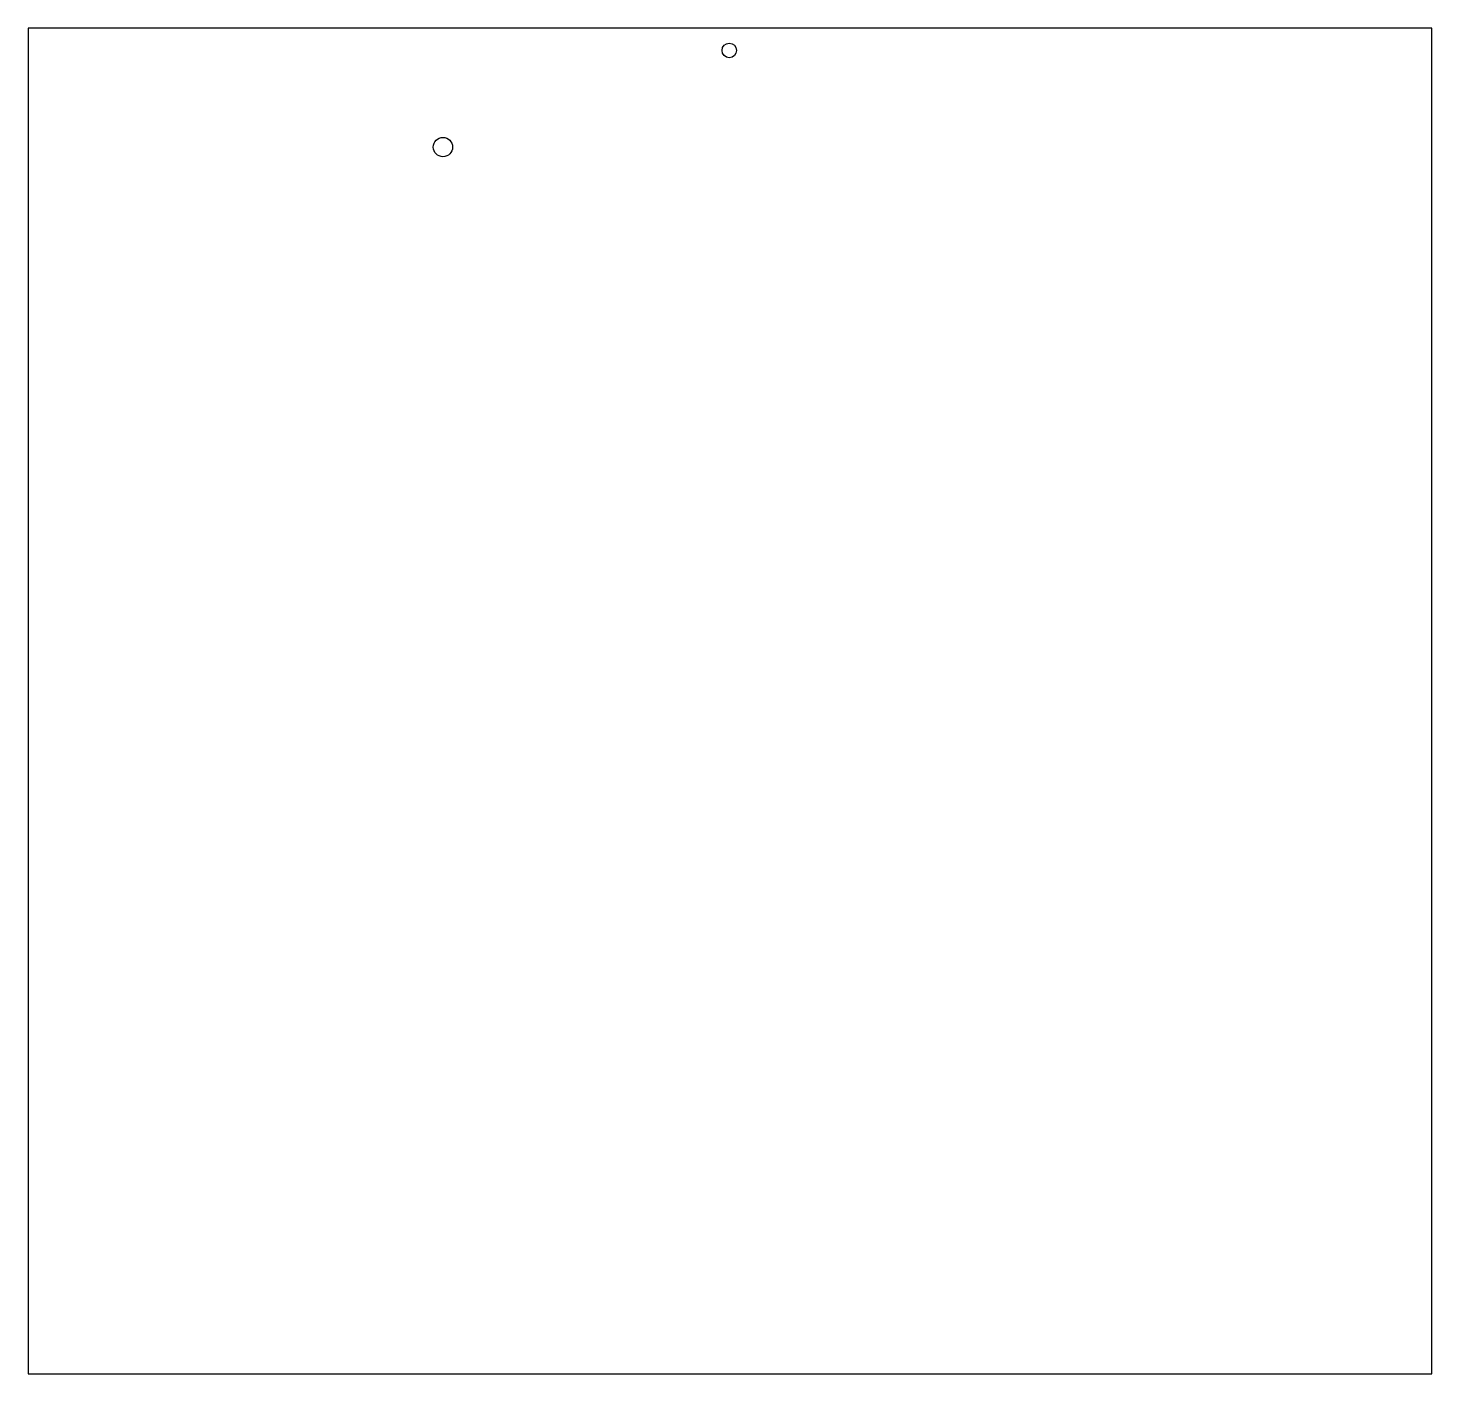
# Model space of a CAD drawing. Header units: millimetres. Extents: x 0 to 1162, y 0 to 1114.
import ezdxf

# ---------------------------------------------------------------- set-up
doc = ezdxf.new("R2010")
doc.units = ezdxf.units.MM
doc.layers.add('CUT', color=7, linetype='CONTINUOUS')

msp = doc.modelspace()

# ---------------------------------------------------------------- linework, layer by layer
at = {"layer": 'CUT'}
msp.add_lwpolyline([(0, 0), (1161.87, 0), (1161.87, 1113.87), (0, 1113.87)], close=True, dxfattribs=at)
for centre, radius in [((580.37, 1095.37), 6), ((343.37, 1015.37), 8)]:
    msp.add_circle(centre, radius, dxfattribs=at)

doc.saveas('drawing.dxf')
